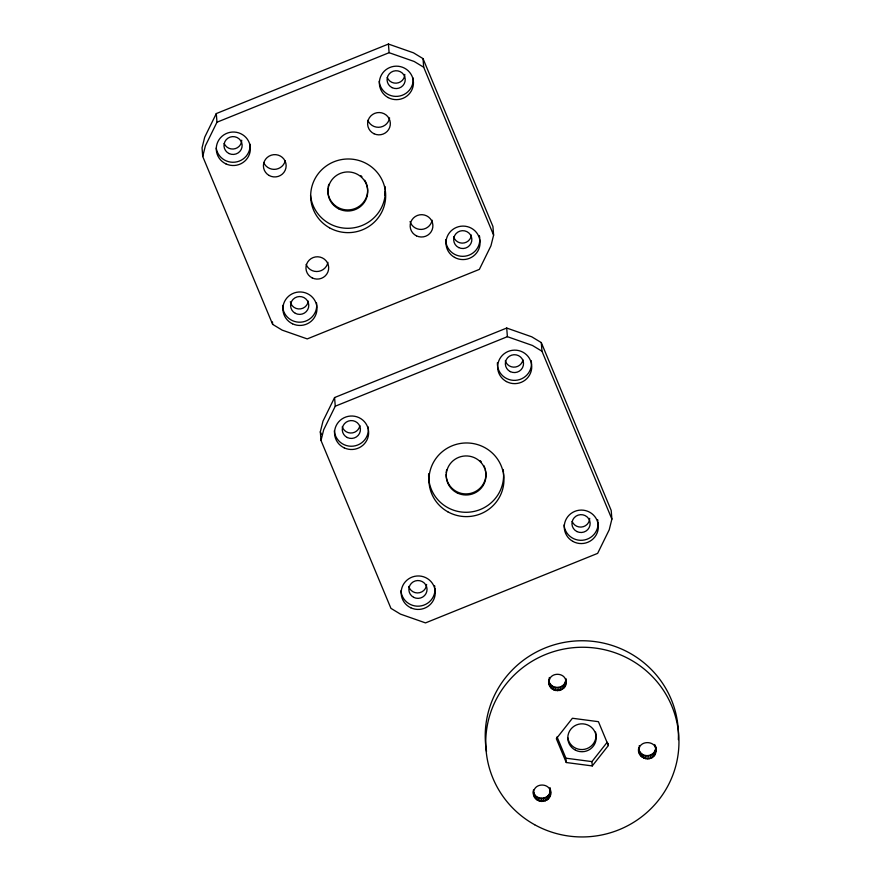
<?xml version="1.0" encoding="UTF-8"?>
<svg xmlns="http://www.w3.org/2000/svg" width="881" height="881" viewBox="0 0 881 881"><rect width="100%" height="100%" fill="white"/><g stroke="black" fill="none" stroke-linecap="round" stroke-linejoin="round"><path stroke-width="1.32" d="M550.339 789.31C554.667 804.65 530.45 805.443 533.479 789.927M565.943 683.557L565.745 678.568C570.073 693.909 545.868 694.702 548.885 679.185M638.934 751.284C637.756 739.401 657.788 739.93 655.882 751.757C654.275 763.375 636.082 759.345 638.681 748.046L639.254 753.013M655.882 751.757L655.684 746.769L655.938 750.006M202.729 156.488L205.394 145.794L216.979 122.217L216.297 113.572L388.422 44.05L413.486 52.827L423.012 58.598L492.931 226.472L493.613 235.128L490.937 245.821L479.363 269.388L307.238 338.91L282.173 330.133L272.647 324.362L202.729 156.488L202.046 147.843L204.722 137.15L216.297 113.572M320.332 431.822L322.997 421.129L334.582 397.551L506.707 328.04L531.761 336.817L541.286 342.577L611.205 510.462L611.888 519.107L609.223 529.8L597.637 553.378L425.512 622.9L400.459 614.123L390.933 608.353L321.003 440.478L320.332 431.822L321.378 434.355M321.003 440.478L323.679 429.785L335.265 406.207L334.582 397.551M549.061 681.343C549.986 671.674 565.657 672.071 565.998 681.817M533.644 792.085C534.58 782.427 550.251 782.824 550.592 792.559M549.006 683.094L548.742 679.846C549.094 689.581 564.765 689.977 565.69 680.319M533.908 795.554L533.655 792.316C535.78 800.796 549.447 799.761 550.284 791.061L550.537 794.31M639 749.764C641.126 758.244 654.792 757.208 655.629 748.509M592.274 765.93L608.364 745.513L598.43 721.682L572.419 718.257L556.329 738.685L566.263 762.517L592.274 765.93L591.933 761.613L607.174 742.265M216.979 122.217L389.105 52.695L414.158 61.472L423.695 67.242L493.613 235.128M335.265 406.207L507.39 336.685L532.443 345.462L541.969 351.233L611.888 519.107M557.034 736.868L565.921 758.189L591.933 761.613M655.453 746.13L655.618 748.288M654.781 744.511L654.946 746.67M655.2 750.216L655.464 753.453M654.429 751.79L654.682 755.039M653.339 753.178L653.592 756.427M651.973 754.312L652.237 757.55M650.409 755.138L650.663 758.387M648.691 755.634L648.956 758.882M646.918 755.766L647.172 759.015M645.156 755.535L645.41 758.783M643.471 754.951L643.736 758.2M641.963 754.037L642.216 757.275M640.674 752.826L640.928 756.074M639.243 745.678L639.419 747.837M639.672 751.383L639.925 754.632M608.187 743.355L608.364 745.513M541.286 342.577L541.969 351.233M565.272 682.015L565.525 685.264M564.49 683.601L564.754 686.839M563.4 684.978L563.653 688.226M562.045 686.112L562.298 689.36M560.47 686.949L560.723 690.186M565.921 758.189L566.263 762.517M558.763 687.444L559.017 690.682M556.979 687.576L557.233 690.814M555.217 687.345L555.471 690.583M553.543 686.762L553.797 689.999M552.024 685.836L552.277 689.085M550.735 684.636L550.988 687.874M549.315 677.478L549.48 679.647M549.733 683.182L549.986 686.431M549.061 681.575L549.315 684.812M550.019 787.592L550.284 790.83M549.865 792.757L550.118 796.006M549.083 794.343L549.337 797.58M547.993 795.73L548.246 798.968M546.627 796.853L546.892 800.102M545.064 797.69L545.317 800.939M506.707 328.04L507.39 336.685M543.346 798.186L543.61 801.424M541.573 798.318L541.826 801.556M539.811 798.087L540.064 801.325M538.126 797.503L538.39 800.741M536.617 796.578L536.87 799.827M535.329 795.378L535.582 798.615M534.327 793.935L534.58 797.173M533.423 791.678L533.589 793.836M423.012 58.598L423.695 67.242M388.422 44.05L389.105 52.695M272.46 321.895L272.647 324.362M589.708 518.358A9.096 8.931 -4.5 0 1 572.143 521.431M522.951 359.8A9.096 8.931 -4.5 0 1 505.298 360.836M359.877 425.578A9.096 8.931 -4.5 0 1 342.235 426.789M426.613 584.455A9.096 8.931 -4.5 0 1 408.762 586.416M485.398 469.914A19.889 19.525 -4.5 0 1 468.207 493.789A19.889 19.525 -4.5 0 1 446.138 474.297M446.204 472.767A19.889 19.525 -4.5 0 1 446.722 469.738M480.2 460.642A19.889 19.525 -4.5 0 1 481.246 461.776M483.812 465.597A19.889 19.525 -4.5 0 1 484.99 468.439M503.558 473.339A37.509 36.826 -4.5 0 1 466.214 512.29A37.509 36.826 -4.5 0 1 428.651 473.747M503.139 469.507A37.509 36.826 -4.5 0 1 503.492 472.37M598.045 522.191A17.047 16.739 -4.5 0 1 582.407 540.262A17.047 16.739 -4.5 0 1 564.049 524.977M597.615 519.603A17.047 16.739 -4.5 0 1 597.88 520.891M531.221 360.681A17.047 16.739 -4.5 0 1 515.407 380.35A17.047 16.739 -4.5 0 1 497.413 362.686M434.961 588.178A17.047 16.739 -4.5 0 1 419.213 606.139A17.047 16.739 -4.5 0 1 400.954 590.733M434.553 585.579A17.047 16.739 -4.5 0 1 434.807 586.867M368.192 426.933A17.047 16.739 -4.5 0 1 353.259 446.138A17.047 16.739 -4.5 0 1 334.34 430.798M471.39 235.073A9.096 8.931 -4.5 0 1 453.627 236.78M404.82 74.411A9.096 8.931 -4.5 0 1 387.255 77.517M241.724 140.2A9.096 8.931 -4.5 0 1 224.192 143.471M308.273 301.17A9.096 8.931 -4.5 0 1 290.323 301.754M385.228 191.441A37.509 36.826 -4.5 0 1 384.909 195.285M364.778 180.275A19.889 19.525 -4.5 0 1 352.246 209.414A19.889 19.525 -4.5 0 1 327.93 188.776M328.128 187.257A19.889 19.525 -4.5 0 1 328.877 184.283M360.781 175.605A19.889 19.525 -4.5 0 1 361.915 176.652M432.119 220.195A11.365 11.156 -4.5 0 1 410.061 221.56M389.6 117.922A11.365 11.156 -4.5 0 1 367.851 120.345M285.235 160.794A11.365 11.156 -4.5 0 1 263.683 162.5M327.908 262.318A11.365 11.156 -4.5 0 1 306.136 264.443M385.008 186.475A37.509 36.826 -4.5 0 1 352.334 228.025A37.509 36.826 -4.5 0 1 310.541 195.538M479.815 239.522A17.047 16.739 -4.5 0 1 462.789 256.338A17.047 16.739 -4.5 0 1 445.72 239.676M479.341 235.612A17.047 16.739 -4.5 0 1 479.76 238.211M413.123 77.991A17.047 16.739 -4.5 0 1 397.805 96.315A17.047 16.739 -4.5 0 1 379.182 81.327M316.532 302.888A17.047 16.739 -4.5 0 1 300.928 322.16A17.047 16.739 -4.5 0 1 282.625 305.432M250.061 144.253A17.047 16.739 -4.5 0 1 234.985 162.159A17.047 16.739 -4.5 0 1 216.208 148.107M486.521 751.383A96.624 94.851 -4.5 0 1 576.097 640.939A96.624 94.851 -4.5 0 1 678.348 739.633M595.578 732.056A14.206 13.953 -4.5 0 1 584.698 749.268A14.206 13.953 -4.5 0 1 567.782 737.738M447.779 511.784A37.509 36.826 -4.5 0 0 503.954 479.583A37.509 36.826 -4.5 0 0 447.614 448A37.509 36.826 -4.5 0 0 447.779 511.784M457.415 493.052A19.889 19.525 -4.5 0 0 485.949 474.022A19.889 19.525 -4.5 0 0 454.97 459.32A19.889 19.525 -4.5 0 0 457.415 493.052M572.804 541.363A17.047 16.739 -4.5 0 0 598.353 526.75A17.047 16.739 -4.5 0 0 572.749 512.368A17.047 16.739 -4.5 0 0 572.804 541.363M576.945 531.562A9.096 8.931 -4.5 0 0 590.127 523.061A9.096 8.931 -4.5 0 0 576.064 516.123A9.096 8.931 -4.5 0 0 576.945 531.562M506.432 381.561A17.047 16.739 -4.5 0 0 531.739 366.529A17.047 16.739 -4.5 0 0 505.892 352.565A17.047 16.739 -4.5 0 0 506.432 381.561M344.185 447.856A17.047 16.739 -4.5 0 0 368.599 431.481A17.047 16.739 -4.5 0 0 342.004 418.938A17.047 16.739 -4.5 0 0 344.185 447.856M410.799 607.791A17.047 16.739 -4.5 0 0 435.214 591.415A17.047 16.739 -4.5 0 0 408.619 578.883A17.047 16.739 -4.5 0 0 410.799 607.791M510.341 371.628A9.096 8.931 -4.5 0 0 523.512 363.104A9.096 8.931 -4.5 0 0 509.438 356.188A9.096 8.931 -4.5 0 0 510.341 371.628M347.334 437.538A9.096 8.931 -4.5 0 0 360.417 428.893A9.096 8.931 -4.5 0 0 346.277 422.109A9.096 8.931 -4.5 0 0 347.334 437.538M413.652 597.329A9.096 8.931 -4.5 0 0 427.043 589.158A9.096 8.931 -4.5 0 0 413.178 581.878A9.096 8.931 -4.5 0 0 413.652 597.329M329.505 227.805A37.509 36.826 -4.5 0 0 385.68 195.604A37.509 36.826 -4.5 0 0 329.329 164.02A37.509 36.826 -4.5 0 0 329.505 227.805M454.519 257.373A17.047 16.739 -4.5 0 0 480.068 242.771A17.047 16.739 -4.5 0 0 454.475 228.377A17.047 16.739 -4.5 0 0 454.519 257.373M388.158 97.571A17.047 16.739 -4.5 0 0 413.453 82.55A17.047 16.739 -4.5 0 0 387.618 68.586A17.047 16.739 -4.5 0 0 388.158 97.571M225.899 163.866A17.047 16.739 -4.5 0 0 250.325 147.49A17.047 16.739 -4.5 0 0 223.73 134.958A17.047 16.739 -4.5 0 0 225.899 163.866M292.514 323.801A17.047 16.739 -4.5 0 0 316.94 307.436A17.047 16.739 -4.5 0 0 290.345 294.893A17.047 16.739 -4.5 0 0 292.514 323.801M416.449 235.844A11.365 11.156 -4.5 0 0 432.879 225.14A11.365 11.156 -4.5 0 0 415.259 216.55A11.365 11.156 -4.5 0 0 416.449 235.844M374.018 133.747A11.365 11.156 -4.5 0 0 390.316 122.866A11.365 11.156 -4.5 0 0 372.619 114.464A11.365 11.156 -4.5 0 0 374.018 133.747M312.204 277.911A11.365 11.156 -4.5 0 0 328.668 267.262A11.365 11.156 -4.5 0 0 311.092 258.618A11.365 11.156 -4.5 0 0 312.204 277.911M269.09 175.462A11.365 11.156 -4.5 0 0 286.149 165.76A11.365 11.156 -4.5 0 0 269.101 156.135A11.365 11.156 -4.5 0 0 269.09 175.462M339.13 209.072A19.889 19.525 -4.5 0 0 367.674 190.043A19.889 19.525 -4.5 0 0 336.685 175.33A19.889 19.525 -4.5 0 0 339.13 209.072M458.671 247.572A9.096 8.931 -4.5 0 0 471.842 239.07A9.096 8.931 -4.5 0 0 457.79 232.144A9.096 8.931 -4.5 0 0 458.671 247.572M392.067 87.637A9.096 8.931 -4.5 0 0 405.227 79.125A9.096 8.931 -4.5 0 0 391.164 72.209A9.096 8.931 -4.5 0 0 392.067 87.637M229.049 153.547A9.096 8.931 -4.5 0 0 242.132 144.902A9.096 8.931 -4.5 0 0 228.003 138.13A9.096 8.931 -4.5 0 0 229.049 153.547M295.366 313.339A9.096 8.931 -4.5 0 0 308.768 305.167A9.096 8.931 -4.5 0 0 294.893 297.888A9.096 8.931 -4.5 0 0 295.366 313.339M534.635 824.715A96.624 94.851 -4.5 0 0 678.954 741.152A96.624 94.851 -4.5 0 0 533.457 660.431A96.624 94.851 -4.5 0 0 534.635 824.715M575.469 750.183A14.206 13.953 -4.5 0 0 596.195 737.1A14.206 13.953 -4.5 0 0 574.346 726.043A14.206 13.953 -4.5 0 0 575.469 750.183"/></g></svg>
